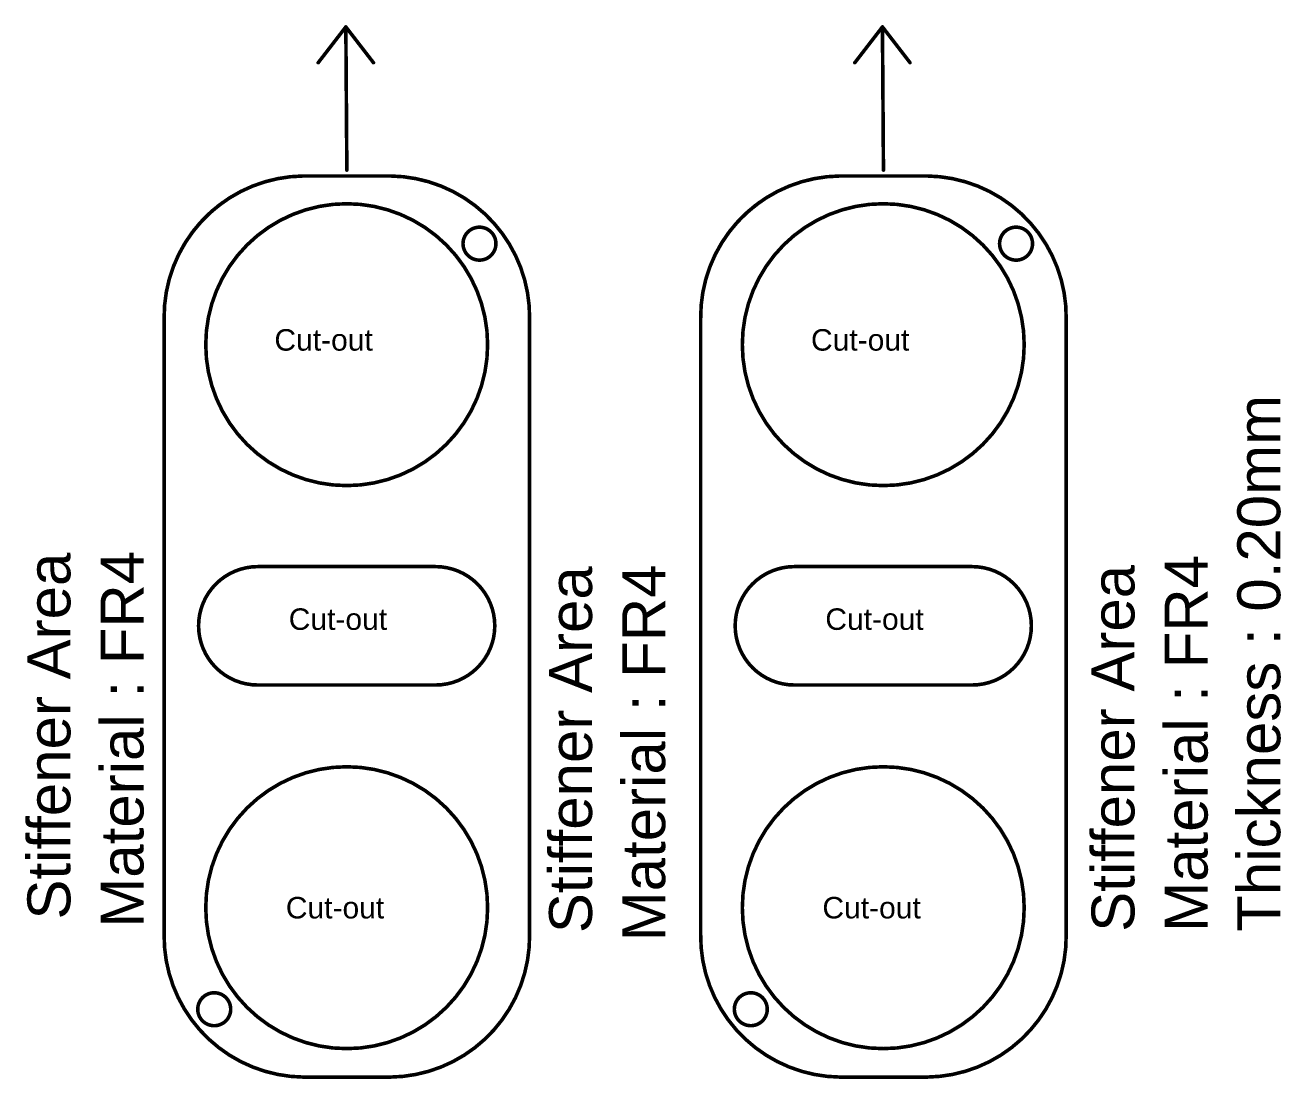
# Model space of a CAD drawing. Header units: inches. Extents: x 3 to 457, y -41 to 239.
# Drawn here: x 187.85 to 232.4, y -40.65 to -3.27 of the extents above; entities that cross this region are included whole.
import ezdxf

# ---------------------------------------------------------------- set-up
doc = ezdxf.new("R2010")
doc.units = ezdxf.units.IN
doc.layers.add('Fabrication', color=76, linetype='Continuous')
doc.styles.add('Arial', font='', dxfattribs={"height": 0.2})
doc.styles.get('Arial').set_extended_font_data('Arial')

msp = doc.modelspace()

# ---------------------------------------------------------------- linework, layer by layer
at = {"layer": 'Fabrication'}
for points in [[(198.244, -4.602, 0.127, 0.127, 0), (199.224, -3.332, 0.127, 0.127, 0)], [(199.224, -3.332, 0.127, 0.127, 0), (200.204, -4.602, 0.127, 0.127, 0)], [(199.224, -3.332, 0.127, 0.127, 0), (199.26, -8.412, 0.127, 0.127, 0)], [(217.281, -4.602, 0.127, 0.127, 0), (218.261, -3.332, 0.127, 0.127, 0)], [(218.261, -3.332, 0.127, 0.127, 0), (219.241, -4.602, 0.127, 0.127, 0)], [(218.261, -3.332, 0.127, 0.127, 0), (218.297, -8.412, 0.127, 0.127, 0)], [(192.777, -13.677, 0.127, 0.127, -0.414214), (197.72, -8.621, 0.127, 0.127, 0)], [(197.72, -8.621, 0.127, 0.127, 0), (200.799, -8.621, 0.127, 0.127, 0)], [(200.799, -8.621, 0.127, 0.127, -0.414214), (205.743, -13.677, 0.127, 0.127, 0)], [(211.813, -13.677, 0.127, 0.127, -0.414214), (216.757, -8.621, 0.127, 0.127, 0)], [(216.757, -8.621, 0.127, 0.127, 0), (219.836, -8.621, 0.127, 0.127, 0)], [(219.836, -8.621, 0.127, 0.127, -0.414214), (224.78, -13.677, 0.127, 0.127, 0)], [(192.777, -13.677, 0.127, 0.127, -0.244175), (194.854, -9.564, 0.127, 0.127, 0)], [(211.813, -13.677, 0.127, 0.127, -0.244175), (213.891, -9.564, 0.127, 0.127, 0)], [(192.777, -35.533, 0.127, 0.127, 0), (192.777, -13.677, 0.127, 0.127, 0)], [(205.743, -13.677, 0.127, 0.127, 0), (205.743, -35.533, 0.127, 0.127, 0)], [(211.813, -35.533, 0.127, 0.127, 0), (211.813, -13.677, 0.127, 0.127, 0)], [(224.78, -13.677, 0.127, 0.127, 0), (224.78, -35.533, 0.127, 0.127, 0)], [(194.615, -23.094, 0.127, 0.127, -0.198912), (196.1, -22.479, 0.127, 0.127, 0)], [(196.1, -22.479, 0.127, 0.127, 0), (202.408, -22.479, 0.127, 0.127, 0)], [(202.408, -22.479, 0.127, 0.127, -0.198912), (203.892, -23.094, 0.127, 0.127, 0)], [(213.651, -23.094, 0.127, 0.127, -0.198912), (215.136, -22.479, 0.127, 0.127, 0)], [(215.136, -22.479, 0.127, 0.127, 0), (221.444, -22.479, 0.127, 0.127, 0)], [(221.444, -22.479, 0.127, 0.127, -0.198912), (222.929, -23.094, 0.127, 0.127, 0)], [(194, -24.579, 0.127, 0.127, -0.198912), (194.615, -23.094, 0.127, 0.127, 0)], [(203.892, -23.094, 0.127, 0.127, -0.198912), (204.508, -24.579, 0.127, 0.127, 0)], [(213.036, -24.579, 0.127, 0.127, -0.198912), (213.651, -23.094, 0.127, 0.127, 0)], [(222.929, -23.094, 0.127, 0.127, -0.198912), (223.544, -24.579, 0.127, 0.127, 0)], [(194.615, -26.064, 0.127, 0.127, -0.198912), (194, -24.579, 0.127, 0.127, 0)], [(204.508, -24.579, 0.127, 0.127, -0.198912), (203.892, -26.064, 0.127, 0.127, 0)], [(213.651, -26.064, 0.127, 0.127, -0.198912), (213.036, -24.579, 0.127, 0.127, 0)], [(223.544, -24.579, 0.127, 0.127, -0.198912), (222.929, -26.064, 0.127, 0.127, 0)], [(196.1, -26.679, 0.127, 0.127, -0.198912), (194.615, -26.064, 0.127, 0.127, 0)], [(203.892, -26.064, 0.127, 0.127, -0.198912), (202.408, -26.679, 0.127, 0.127, 0)], [(215.136, -26.679, 0.127, 0.127, -0.198912), (213.651, -26.064, 0.127, 0.127, 0)], [(222.929, -26.064, 0.127, 0.127, -0.198912), (221.444, -26.679, 0.127, 0.127, 0)], [(196.1, -26.679, 0.127, 0.127, 0), (202.408, -26.679, 0.127, 0.127, 0)], [(215.136, -26.679, 0.127, 0.127, 0), (221.444, -26.679, 0.127, 0.127, 0)], [(197.72, -40.589, 0.127, 0.127, -0.414214), (192.777, -35.533, 0.127, 0.127, 0)], [(205.743, -35.533, 0.127, 0.127, -0.414214), (200.799, -40.589, 0.127, 0.127, 0)], [(216.757, -40.589, 0.127, 0.127, -0.414214), (211.813, -35.533, 0.127, 0.127, 0)], [(224.78, -35.533, 0.127, 0.127, -0.414214), (219.836, -40.589, 0.127, 0.127, 0)], [(197.72, -40.589, 0.127, 0.127, 0), (200.799, -40.589, 0.127, 0.127, 0)], [(216.757, -40.589, 0.127, 0.127, 0), (219.836, -40.589, 0.127, 0.127, 0)]]:
    msp.add_lwpolyline(points, format="xyseb", dxfattribs=at)
for points in [[(199.192, -3.332, 0.0635, 0.0635, 1), (199.256, -3.332, 0.0635, 0.0635, 1)], [(199.192, -3.332, 0.0635, 0.0635, 1), (199.256, -3.332, 0.0635, 0.0635, 1)], [(199.192, -3.332, 0.0635, 0.0635, 1), (199.256, -3.332, 0.0635, 0.0635, 1)], [(218.229, -3.332, 0.0635, 0.0635, 1), (218.292, -3.332, 0.0635, 0.0635, 1)], [(218.229, -3.332, 0.0635, 0.0635, 1), (218.292, -3.332, 0.0635, 0.0635, 1)], [(218.229, -3.332, 0.0635, 0.0635, 1), (218.292, -3.332, 0.0635, 0.0635, 1)], [(198.212, -4.602, 0.0635, 0.0635, 1), (198.276, -4.602, 0.0635, 0.0635, 1)], [(200.172, -4.602, 0.0635, 0.0635, 1), (200.236, -4.602, 0.0635, 0.0635, 1)], [(217.249, -4.602, 0.0635, 0.0635, 1), (217.312, -4.602, 0.0635, 0.0635, 1)], [(219.209, -4.602, 0.0635, 0.0635, 1), (219.272, -4.602, 0.0635, 0.0635, 1)], [(199.228, -8.412, 0.0635, 0.0635, 1), (199.292, -8.412, 0.0635, 0.0635, 1)], [(218.265, -8.412, 0.0635, 0.0635, 1), (218.328, -8.412, 0.0635, 0.0635, 1)], [(197.688, -8.621, 0.0635, 0.0635, 1), (197.752, -8.621, 0.0635, 0.0635, 1)], [(197.688, -8.621, 0.0635, 0.0635, 1), (197.752, -8.621, 0.0635, 0.0635, 1)], [(200.768, -8.621, 0.0635, 0.0635, 1), (200.831, -8.621, 0.0635, 0.0635, 1)], [(200.768, -8.621, 0.0635, 0.0635, 1), (200.831, -8.621, 0.0635, 0.0635, 1)], [(216.725, -8.621, 0.0635, 0.0635, 1), (216.788, -8.621, 0.0635, 0.0635, 1)], [(216.725, -8.621, 0.0635, 0.0635, 1), (216.788, -8.621, 0.0635, 0.0635, 1)], [(219.804, -8.621, 0.0635, 0.0635, 1), (219.868, -8.621, 0.0635, 0.0635, 1)], [(219.804, -8.621, 0.0635, 0.0635, 1), (219.868, -8.621, 0.0635, 0.0635, 1)], [(204.254, -14.605, 0.127, 0.127, 1), (194.254, -14.605, 0.127, 0.127, 1)], [(194.823, -9.564, 0.0635, 0.0635, 1), (194.886, -9.564, 0.0635, 0.0635, 1)], [(223.29, -14.605, 0.127, 0.127, 1), (213.29, -14.605, 0.127, 0.127, 1)], [(213.859, -9.564, 0.0635, 0.0635, 1), (213.923, -9.564, 0.0635, 0.0635, 1)], [(204.549, -11.022, 0.127, 0.127, 1), (203.381, -11.022, 0.127, 0.127, 1)], [(223.586, -11.022, 0.127, 0.127, 1), (222.417, -11.022, 0.127, 0.127, 1)], [(203.349, -11.022, 0.0635, 0.0635, 1), (203.412, -11.022, 0.0635, 0.0635, 1)], [(204.517, -11.022, 0.0635, 0.0635, 1), (204.581, -11.022, 0.0635, 0.0635, 1)], [(222.386, -11.022, 0.0635, 0.0635, 1), (222.449, -11.022, 0.0635, 0.0635, 1)], [(223.554, -11.022, 0.0635, 0.0635, 1), (223.618, -11.022, 0.0635, 0.0635, 1)], [(192.745, -13.677, 0.0635, 0.0635, 1), (192.809, -13.677, 0.0635, 0.0635, 1)], [(192.745, -13.677, 0.0635, 0.0635, 1), (192.808, -13.677, 0.0635, 0.0635, 1)], [(192.745, -13.677, 0.0635, 0.0635, 1), (192.809, -13.677, 0.0635, 0.0635, 1)], [(205.711, -13.677, 0.0635, 0.0635, 1), (205.775, -13.677, 0.0635, 0.0635, 1)], [(205.711, -13.677, 0.0635, 0.0635, 1), (205.775, -13.677, 0.0635, 0.0635, 1)], [(211.782, -13.677, 0.0635, 0.0635, 1), (211.845, -13.677, 0.0635, 0.0635, 1)], [(211.781, -13.677, 0.0635, 0.0635, 1), (211.845, -13.677, 0.0635, 0.0635, 1)], [(211.782, -13.677, 0.0635, 0.0635, 1), (211.845, -13.677, 0.0635, 0.0635, 1)], [(224.748, -13.677, 0.0635, 0.0635, 1), (224.811, -13.677, 0.0635, 0.0635, 1)], [(224.748, -13.677, 0.0635, 0.0635, 1), (224.811, -13.677, 0.0635, 0.0635, 1)], [(194.222, -14.605, 0.0635, 0.0635, 1), (194.285, -14.605, 0.0635, 0.0635, 1)], [(204.222, -14.605, 0.0635, 0.0635, 1), (204.285, -14.605, 0.0635, 0.0635, 1)], [(213.258, -14.605, 0.0635, 0.0635, 1), (213.322, -14.605, 0.0635, 0.0635, 1)], [(223.258, -14.605, 0.0635, 0.0635, 1), (223.322, -14.605, 0.0635, 0.0635, 1)], [(196.068, -22.479, 0.0635, 0.0635, 1), (196.131, -22.479, 0.0635, 0.0635, 1)], [(196.068, -22.479, 0.0635, 0.0635, 1), (196.131, -22.479, 0.0635, 0.0635, 1)], [(202.376, -22.479, 0.0635, 0.0635, 1), (202.439, -22.479, 0.0635, 0.0635, 1)], [(202.376, -22.479, 0.0635, 0.0635, 1), (202.439, -22.479, 0.0635, 0.0635, 1)], [(215.104, -22.479, 0.0635, 0.0635, 1), (215.168, -22.479, 0.0635, 0.0635, 1)], [(215.104, -22.479, 0.0635, 0.0635, 1), (215.168, -22.479, 0.0635, 0.0635, 1)], [(221.412, -22.479, 0.0635, 0.0635, 1), (221.476, -22.479, 0.0635, 0.0635, 1)], [(221.412, -22.479, 0.0635, 0.0635, 1), (221.476, -22.479, 0.0635, 0.0635, 1)], [(194.583, -23.094, 0.0635, 0.0635, 1), (194.646, -23.094, 0.0635, 0.0635, 1)], [(194.583, -23.094, 0.0635, 0.0635, 1), (194.646, -23.094, 0.0635, 0.0635, 1)], [(203.861, -23.094, 0.0635, 0.0635, 1), (203.924, -23.094, 0.0635, 0.0635, 1)], [(203.861, -23.094, 0.0635, 0.0635, 1), (203.924, -23.094, 0.0635, 0.0635, 1)], [(213.62, -23.094, 0.0635, 0.0635, 1), (213.683, -23.094, 0.0635, 0.0635, 1)], [(213.62, -23.094, 0.0635, 0.0635, 1), (213.683, -23.094, 0.0635, 0.0635, 1)], [(222.897, -23.094, 0.0635, 0.0635, 1), (222.961, -23.094, 0.0635, 0.0635, 1)], [(222.897, -23.094, 0.0635, 0.0635, 1), (222.961, -23.094, 0.0635, 0.0635, 1)], [(193.968, -24.579, 0.0635, 0.0635, 1), (194.031, -24.579, 0.0635, 0.0635, 1)], [(193.968, -24.579, 0.0635, 0.0635, 1), (194.031, -24.579, 0.0635, 0.0635, 1)], [(204.476, -24.579, 0.0635, 0.0635, 1), (204.539, -24.579, 0.0635, 0.0635, 1)], [(204.476, -24.579, 0.0635, 0.0635, 1), (204.539, -24.579, 0.0635, 0.0635, 1)], [(213.004, -24.579, 0.0635, 0.0635, 1), (213.068, -24.579, 0.0635, 0.0635, 1)], [(213.004, -24.579, 0.0635, 0.0635, 1), (213.068, -24.579, 0.0635, 0.0635, 1)], [(223.512, -24.579, 0.0635, 0.0635, 1), (223.576, -24.579, 0.0635, 0.0635, 1)], [(223.512, -24.579, 0.0635, 0.0635, 1), (223.576, -24.579, 0.0635, 0.0635, 1)], [(194.583, -26.064, 0.0635, 0.0635, 1), (194.646, -26.064, 0.0635, 0.0635, 1)], [(194.583, -26.064, 0.0635, 0.0635, 1), (194.646, -26.064, 0.0635, 0.0635, 1)], [(203.861, -26.064, 0.0635, 0.0635, 1), (203.924, -26.064, 0.0635, 0.0635, 1)], [(203.861, -26.064, 0.0635, 0.0635, 1), (203.924, -26.064, 0.0635, 0.0635, 1)], [(213.62, -26.064, 0.0635, 0.0635, 1), (213.683, -26.064, 0.0635, 0.0635, 1)], [(213.62, -26.064, 0.0635, 0.0635, 1), (213.683, -26.064, 0.0635, 0.0635, 1)], [(222.897, -26.064, 0.0635, 0.0635, 1), (222.961, -26.064, 0.0635, 0.0635, 1)], [(222.897, -26.064, 0.0635, 0.0635, 1), (222.961, -26.064, 0.0635, 0.0635, 1)], [(196.068, -26.679, 0.0635, 0.0635, 1), (196.131, -26.679, 0.0635, 0.0635, 1)], [(196.068, -26.679, 0.0635, 0.0635, 1), (196.131, -26.679, 0.0635, 0.0635, 1)], [(202.376, -26.679, 0.0635, 0.0635, 1), (202.439, -26.679, 0.0635, 0.0635, 1)], [(202.376, -26.679, 0.0635, 0.0635, 1), (202.439, -26.679, 0.0635, 0.0635, 1)], [(215.104, -26.679, 0.0635, 0.0635, 1), (215.168, -26.679, 0.0635, 0.0635, 1)], [(215.104, -26.679, 0.0635, 0.0635, 1), (215.168, -26.679, 0.0635, 0.0635, 1)], [(221.412, -26.679, 0.0635, 0.0635, 1), (221.476, -26.679, 0.0635, 0.0635, 1)], [(221.412, -26.679, 0.0635, 0.0635, 1), (221.476, -26.679, 0.0635, 0.0635, 1)], [(204.254, -34.579, 0.127, 0.127, 1), (194.254, -34.579, 0.127, 0.127, 1)], [(223.29, -34.579, 0.127, 0.127, 1), (213.29, -34.579, 0.127, 0.127, 1)], [(194.222, -34.579, 0.0635, 0.0635, 1), (194.285, -34.579, 0.0635, 0.0635, 1)], [(204.222, -34.579, 0.0635, 0.0635, 1), (204.285, -34.579, 0.0635, 0.0635, 1)], [(213.258, -34.579, 0.0635, 0.0635, 1), (213.322, -34.579, 0.0635, 0.0635, 1)], [(223.258, -34.579, 0.0635, 0.0635, 1), (223.322, -34.579, 0.0635, 0.0635, 1)], [(192.745, -35.533, 0.0635, 0.0635, 1), (192.808, -35.533, 0.0635, 0.0635, 1)], [(192.745, -35.533, 0.0635, 0.0635, 1), (192.808, -35.533, 0.0635, 0.0635, 1)], [(205.711, -35.533, 0.0635, 0.0635, 1), (205.775, -35.533, 0.0635, 0.0635, 1)], [(205.711, -35.533, 0.0635, 0.0635, 1), (205.775, -35.533, 0.0635, 0.0635, 1)], [(211.782, -35.533, 0.0635, 0.0635, 1), (211.845, -35.533, 0.0635, 0.0635, 1)], [(211.782, -35.533, 0.0635, 0.0635, 1), (211.845, -35.533, 0.0635, 0.0635, 1)], [(224.748, -35.533, 0.0635, 0.0635, 1), (224.811, -35.533, 0.0635, 0.0635, 1)], [(224.748, -35.533, 0.0635, 0.0635, 1), (224.811, -35.533, 0.0635, 0.0635, 1)], [(195.139, -38.181, 0.127, 0.127, 1), (193.97, -38.181, 0.127, 0.127, 1)], [(214.175, -38.181, 0.127, 0.127, 1), (213.007, -38.181, 0.127, 0.127, 1)], [(193.939, -38.181, 0.0635, 0.0635, 1), (194.002, -38.181, 0.0635, 0.0635, 1)], [(195.107, -38.181, 0.0635, 0.0635, 1), (195.171, -38.181, 0.0635, 0.0635, 1)], [(212.975, -38.181, 0.0635, 0.0635, 1), (213.039, -38.181, 0.0635, 0.0635, 1)], [(214.144, -38.181, 0.0635, 0.0635, 1), (214.207, -38.181, 0.0635, 0.0635, 1)], [(197.688, -40.589, 0.0635, 0.0635, 1), (197.752, -40.589, 0.0635, 0.0635, 1)], [(197.688, -40.589, 0.0635, 0.0635, 1), (197.752, -40.589, 0.0635, 0.0635, 1)], [(200.768, -40.589, 0.0635, 0.0635, 1), (200.831, -40.589, 0.0635, 0.0635, 1)], [(200.768, -40.589, 0.0635, 0.0635, 1), (200.831, -40.589, 0.0635, 0.0635, 1)], [(216.725, -40.589, 0.0635, 0.0635, 1), (216.789, -40.589, 0.0635, 0.0635, 1)], [(216.725, -40.589, 0.0635, 0.0635, 1), (216.789, -40.589, 0.0635, 0.0635, 1)], [(219.804, -40.589, 0.0635, 0.0635, 1), (219.868, -40.589, 0.0635, 0.0635, 1)], [(219.804, -40.589, 0.0635, 0.0635, 1), (219.868, -40.589, 0.0635, 0.0635, 1)]]:
    msp.add_lwpolyline(points, format="xyseb", close=True, dxfattribs=at)

# ---------------------------------------------------------------- texts
at = {"layer": 'Fabrication', "style": 'Arial'}
for p in [(196.69, -14.817), (215.726, -14.817), (197.198, -24.723), (216.234, -24.723), (197.095, -34.96), (216.131, -34.96)]:
    msp.add_text('Cut-out', height=0.762, dxfattribs=at).set_placement(p)
for s, p in [('Thickness : 0.20mm', (232.375, -35.434)), ('Stiffener Area', (189.451, -35)), ('Material : FR4', (192.047, -35.29)), ('Material : FR4', (229.797, -35.434)), ('Stiffener Area', (207.958, -35.481)), ('Material : FR4', (210.554, -35.771)), ('Stiffener Area', (227.201, -35.434))]:
    msp.add_text(s, height=1.524, rotation=90, dxfattribs=at).set_placement(p)

doc.saveas('drawing.dxf')
